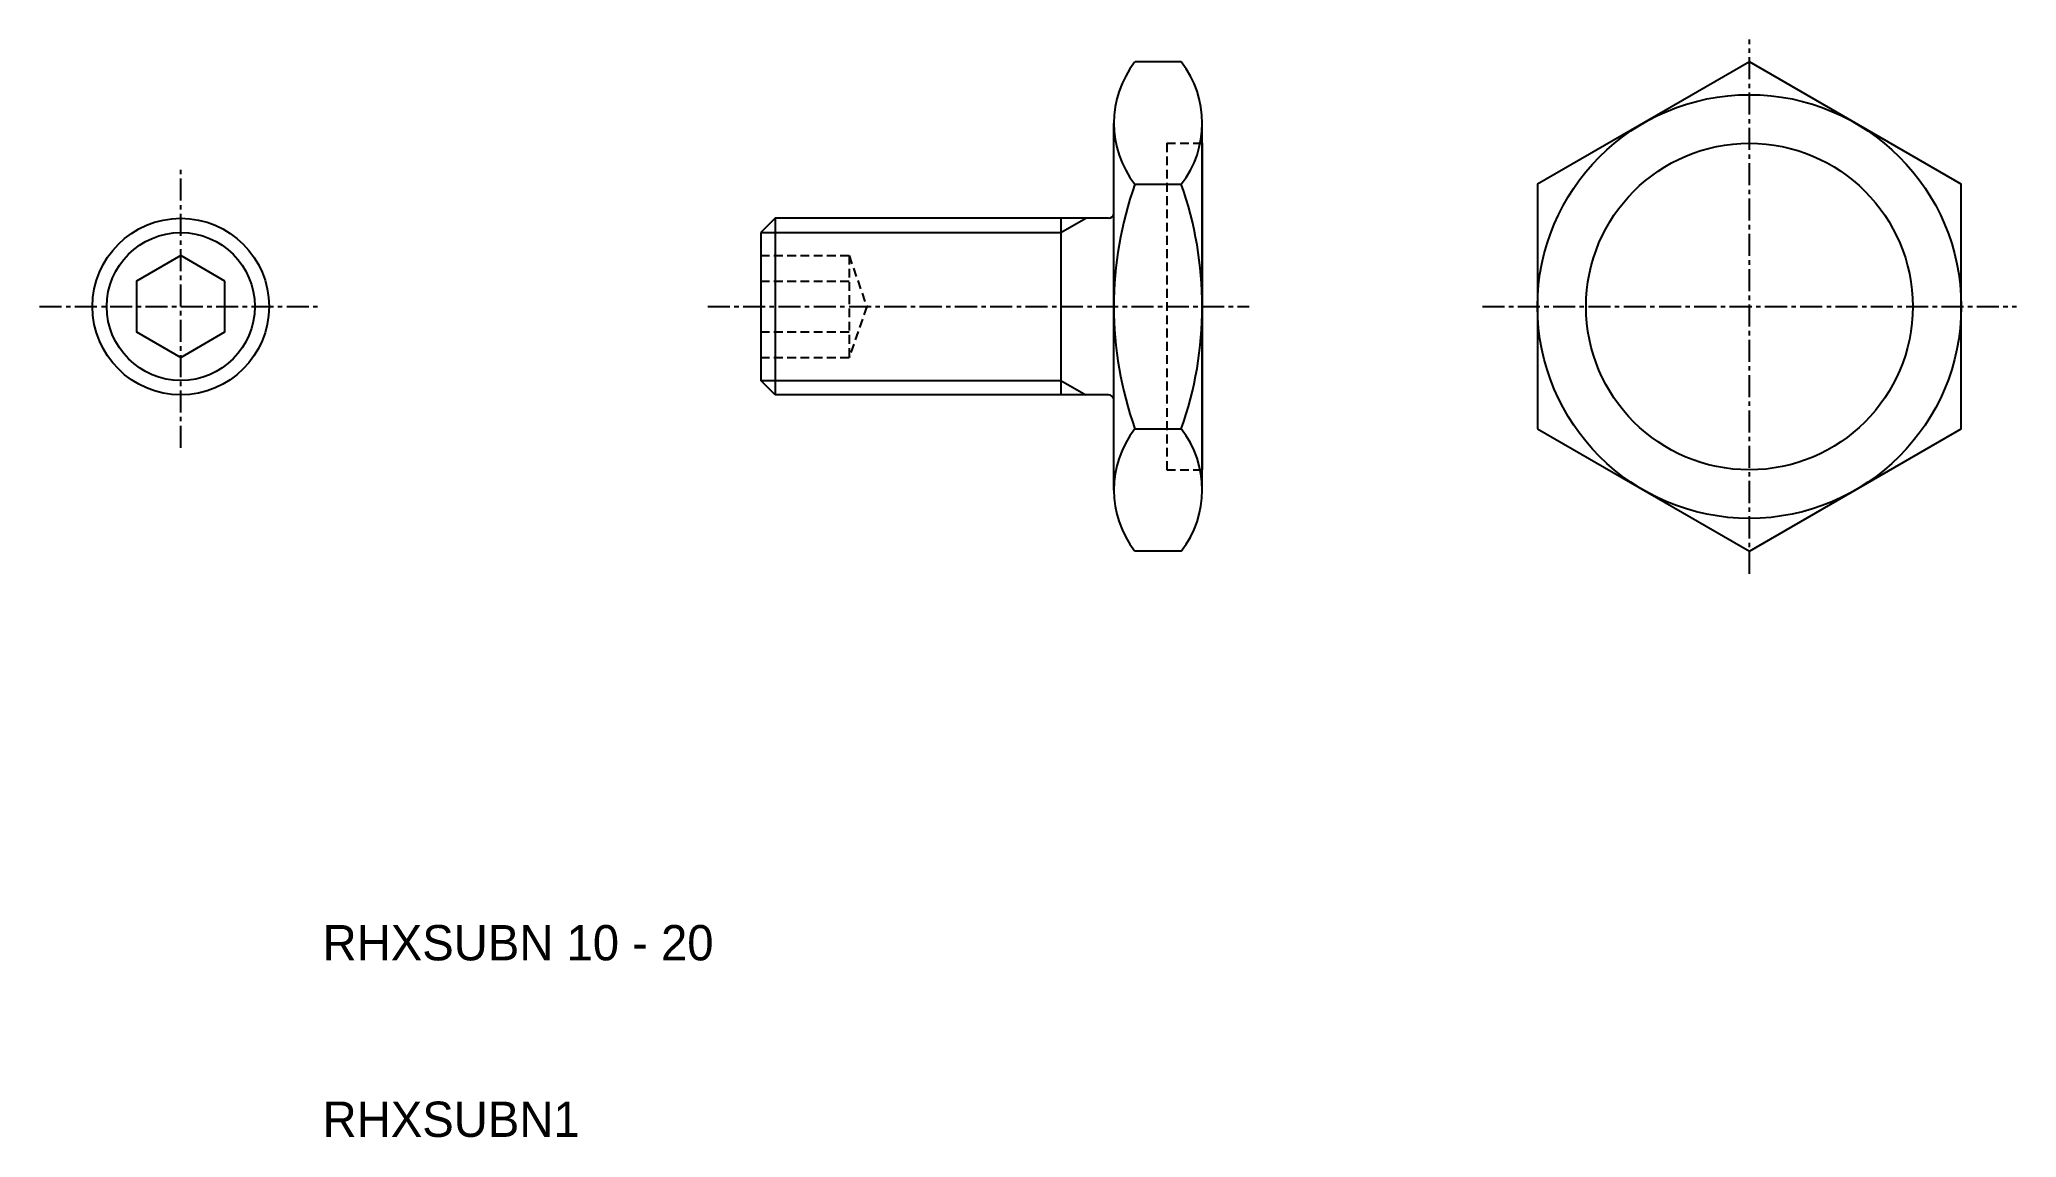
# Model space of a CAD drawing. Extents: x 9 to 121, y 50 to 113.
import ezdxf

# ---------------------------------------------------------------- set-up
doc = ezdxf.new("R2010")
doc.units = 0
doc.linetypes.add('CENTER', pattern=[2, 1.25, -0.25, 0.25, -0.25])
doc.linetypes.add('DASHED', pattern=[0.75, 0.5, -0.25])
doc.layers.get('0').update_dxf_attribs({"linetype": 'CONTINUOUS'})
doc.layers.add('CENTER', color=1, linetype='CENTER')

msp = doc.modelspace()

# ---------------------------------------------------------------- linework, layer by layer
at = {"color": 7, "linetype": 'CONTINUOUS'}
for p, q in [((73.53, 111.35), (70.92, 111.35)), ((69.72, 87.1), (69.72, 107.88)), ((74.72, 87.1), (74.72, 107.88)), ((74.72, 106.74), (74.72, 88.24)), ((70.92, 104.42), (73.53, 104.42)), ((50.53, 102.49), (49.72, 101.68)), ((69.42, 102.49), (50.53, 102.49)), ((50.53, 102.49), (50.53, 92.49)), ((66.72, 102.49), (66.72, 92.49)), ((49.72, 101.68), (49.72, 93.3)), ((50.53, 92.49), (49.72, 93.3)), ((69.42, 92.49), (50.53, 92.49)), ((70.92, 90.56), (73.53, 90.56)), ((73.53, 83.63), (70.92, 83.63))]:
    msp.add_line(p, q, dxfattribs=at)
at = {"color": 3, "linetype": 'DASHED'}
for p, q in [((72.72, 106.74), (72.72, 88.24)), ((72.72, 106.74), (74.72, 106.74)), ((49.72, 100.38), (54.72, 100.38)), ((54.72, 100.38), (55.72, 97.49)), ((54.72, 100.38), (54.72, 94.6)), ((49.72, 98.93), (54.72, 98.93)), ((55.72, 97.49), (54.72, 94.6)), ((49.72, 96.05), (54.72, 96.05)), ((49.72, 94.6), (54.72, 94.6)), ((72.72, 88.24), (74.72, 88.24))]:
    msp.add_line(p, q, dxfattribs=at)
at = {"color": 3, "linetype": 'CONTINUOUS'}
for p, q in [((66.72, 101.68), (68.13, 102.49)), ((49.72, 101.68), (66.72, 101.68)), ((49.72, 93.3), (66.72, 93.3)), ((66.72, 93.3), (68.13, 92.49))]:
    msp.add_line(p, q, dxfattribs=at)
at = {"color": 7, "linetype": 'CONTINUOUS'}
msp.add_lwpolyline([(93.72, 90.56), (105.72, 83.63), (117.72, 90.56), (117.72, 104.42), (105.72, 111.35), (93.72, 104.42)], close=True, dxfattribs=at)
at = {"linetype": 'CONTINUOUS'}
msp.add_lwpolyline([(19.37, 98.93), (16.87, 100.38), (14.37, 98.93), (14.37, 96.05), (16.87, 94.6), (19.37, 96.05)], close=True, dxfattribs=at)
at = {"color": 7, "linetype": 'CONTINUOUS'}
for centre, radius in [((105.72, 97.49), 12), ((105.72, 97.49), 9.25), ((16.87, 97.49), 5), ((16.87, 97.49), 4.19)]:
    msp.add_circle(centre, radius, dxfattribs=at)
for centre, radius, start, end in [((75.35, 107.88), 5.63, 142, 218), ((69.1, 107.88), 5.63, 322, 38), ((90.44, 97.49), 20.72, 160.463, 199.537), ((54.01, 97.49), 20.72, 340.463, 19.537), ((69.42, 102.79), 0.3, 270, 0), ((69.42, 92.19), 0.3, 360, 90), ((75.35, 87.1), 5.63, 142, 218), ((69.1, 87.1), 5.63, 322, 38)]:
    msp.add_arc(centre, radius, start, end, dxfattribs=at)
at = {"layer": 'CENTER', "color": 1, "linetype": 'CENTER'}
for p, q in [((105.72, 82.36), (105.72, 112.61)), ((16.87, 89.49), (16.87, 105.49)), ((8.87, 97.49), (24.87, 97.49)), ((46.72, 97.49), (77.39, 97.49)), ((90.6, 97.49), (120.85, 97.49))]:
    msp.add_line(p, q, dxfattribs=at)

# ---------------------------------------------------------------- texts
at = {"color": 7, "linetype": 'CONTINUOUS'}
for s, p in [('RHXSUBN 10 - 20', (24.9, 60.46)), ('RHXSUBN1', (24.9, 50.46))]:
    msp.add_text(s, height=2, dxfattribs=at).set_placement(p)

doc.saveas('drawing.dxf')
